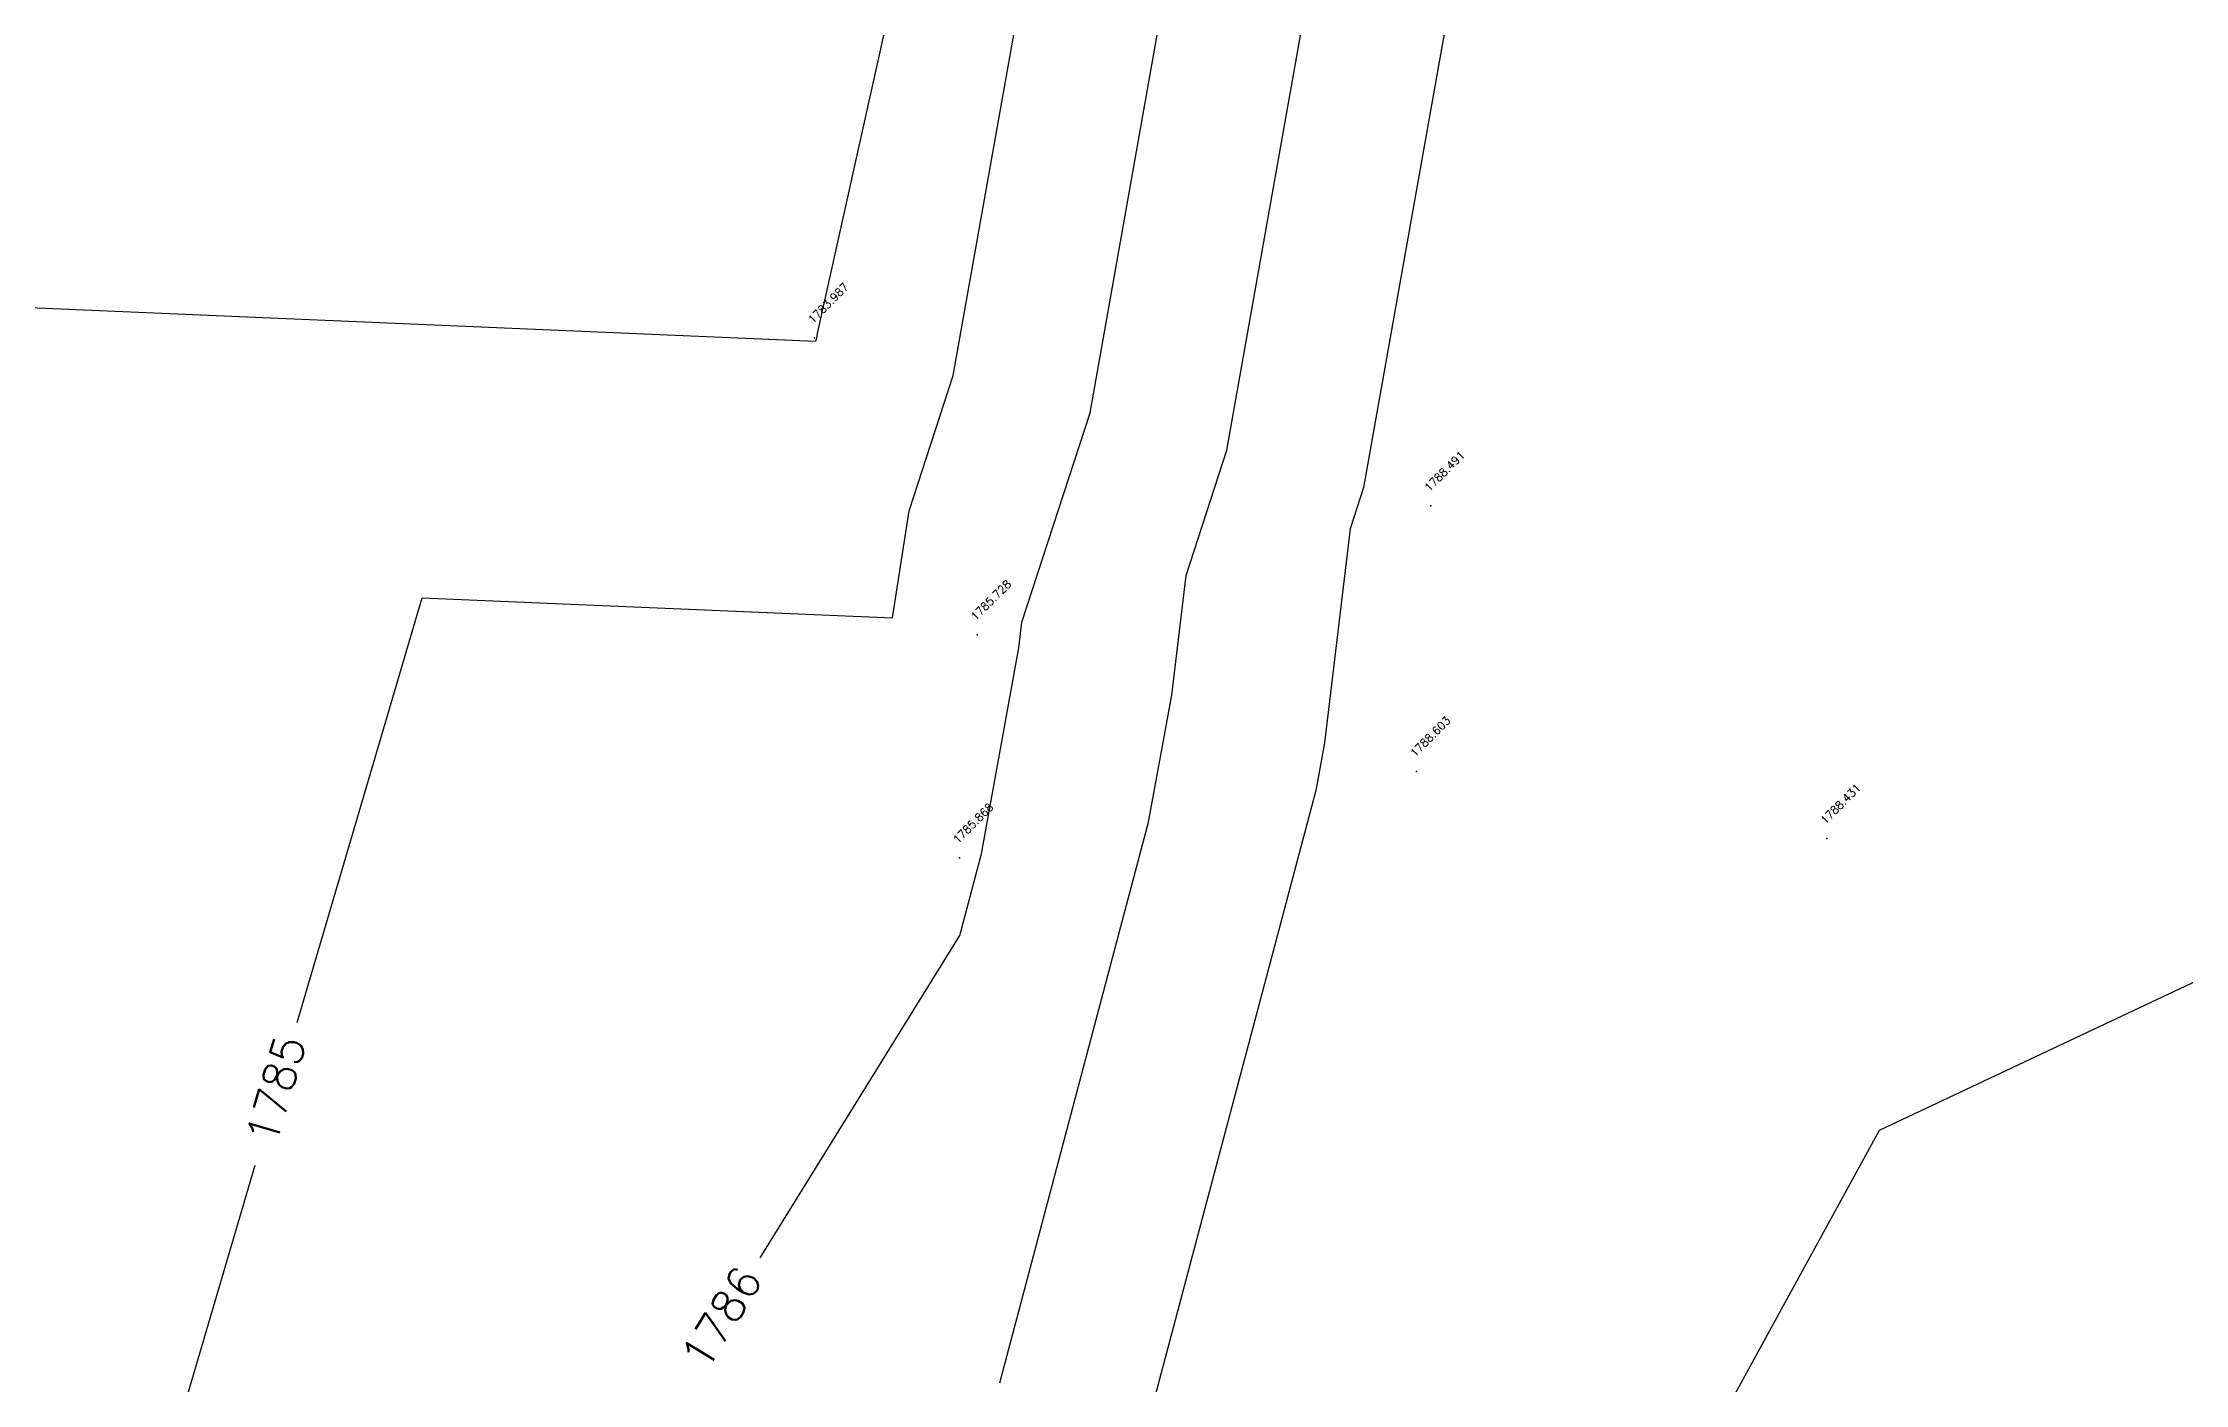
# Model space of a CAD drawing. Header units: inches. Extents: x 9956484 to 9957113, y 272553 to 273016.
# Drawn here: x 9956726 to 9956792.9, y 272757.5 to 272799.4 of the extents above; entities that cross this region are included whole.
import ezdxf
from ezdxf.enums import TextEntityAlignment as Align

# ---------------------------------------------------------------- set-up
doc = ezdxf.new("R2010")
doc.units = ezdxf.units.IN
doc.header["$MEASUREMENT"] = 0
doc.layers.add('Cont_Annotation', color=7, linetype='Continuous', lineweight=15)
for name, color, linetype in [('Contour', 4, 'Continuous'), ('Index_Contour', 8, 'Continuous'), ('Points', 7, 'Continuous'), ('Points-ELV', 6, 'Continuous'), ('Points-NUM', 4, 'Continuous'), ('Points-TXT', 3, 'Continuous')]:
    doc.layers.add(name, color=color, linetype=linetype)
doc.styles.add('Cont_Anno', font='')
doc.styles.add('romans', font='romans.shx')
doc.styles.get('Cont_Anno').set_extended_font_data('romans', bold=True)

# ---------------------------------------------------------------- blocks, each defined once
blk = doc.blocks.new('POINTS')
at = {"layer": 'Points'}
blk.add_line((0, 0), (0, 0), dxfattribs=at)
blk.add_point((0, 0), dxfattribs=at)
at = {"layer": 'Points-ELV', "style": 'romans'}
blk.add_attdef('ELEV', text='', height=1, rotation=45, dxfattribs=at).set_placement((0, 0), align=Align.BOTTOM_LEFT)
at = {"layer": 'Points-NUM', "style": 'romans'}
blk.add_attdef('PTNUM', text='', height=1, dxfattribs=at).set_placement((0, 0), align=Align.BOTTOM_RIGHT)
at = {"layer": 'Points-TXT', "style": 'romans'}
blk.add_attdef('DESC', text='', height=1, dxfattribs=at).set_placement((0, 0), align=Align.BOTTOM_RIGHT)

msp = doc.modelspace()

# ---------------------------------------------------------------- linework, layer by layer
at = {"layer": 'Contour'}
for points, elevation in [([(9956913.219, 272934.893), (9956895.659, 272942.065), (9956892.523, 272941.678), (9956832.254, 272946.086), (9956828.845, 272943.93), (9956827.549, 272942.08), (9956800.428, 272921.636), (9956799.759, 272920.056), (9956801.475, 272911.443), (9956812.315, 272909.241), (9956805.23, 272899.379), (9956813.751, 272883.142), (9956807.06, 272863.444), (9956806.32, 272857.905), (9956803.054, 272835.96), (9956791.7, 272835.306), (9956790.971, 272834.739), (9956782.529, 272819.064), (9956770.865, 272805.871), (9956767.243, 272785.479), (9956766.824, 272784.191), (9956766.02, 272777.509), (9956765.749, 272776.018), (9956760.242, 272755.274)], 1788), ([(9956816.178, 272871.719), (9956814.721, 272863.705), (9956816.06, 272857.644), (9956817.207, 272840.461), (9956817.639, 272825.767), (9956810.783, 272820.728), (9956803.664, 272805.139), (9956803.635, 272804.362), (9956800.114, 272774.235), (9956800.233, 272773.587), (9956799.615, 272773.172), (9956799.246, 272772.883), (9956783.348, 272765.392), (9956773.972, 272748.284)], 1789), ([(9956748.389, 272761.415), (9956754.623, 272771.485), (9956755.302, 272774.04), (9956756.47, 272780.475), (9956756.566, 272781.275), (9956758.694, 272787.811), (9956762.743, 272810.607), (9956767.483, 272831.923), (9956767.756, 272838.292), (9956774.988, 272841.645), (9956777.428, 272841.83), (9956790.611, 272848.383), (9956794.152, 272850.583), (9956796.793, 272870.357)], 1786), ([(9956779.472, 272867.106), (9956764.519, 272843.267), (9956761.219, 272841.737), (9956761.125, 272839.543), (9956750.171, 272790.289), (9956750.145, 272790.142), (9956750.12, 272790.045), (9956718.494, 272791.4), (9956714.731, 272778.618)], 1784), ([(9956755.875, 272757.513), (9956760.525, 272775.029), (9956761.245, 272778.992), (9956761.695, 272782.733), (9956762.969, 272786.645), (9956769.029, 272820.765), (9956770.663, 272828.113), (9956771.025, 272836.57), (9956773.648, 272837.786), (9956784.139, 272838.584), (9956792.649, 272842.814), (9956798.594, 272843.156), (9956800.162, 272853.689), (9956801.926, 272866.901)], 1787)]:
    msp.add_lwpolyline(points, dxfattribs=dict(at, elevation=elevation))
at = {"layer": 'Index_Contour', "elevation": 1785}
for points in [[(9956733.925, 272768.775), (9956737.829, 272782.037), (9956752.525, 272781.407), (9956753.046, 272784.758), (9956754.419, 272788.976), (9956756.457, 272800.448), (9956764.304, 272835.733), (9956764.487, 272840.015), (9956770.927, 272843), (9956777.069, 272852.791), (9956789.918, 272860.774), (9956791.659, 272873.813)], [(9956727.066, 272745.476), (9956732.613, 272764.318)]]:
    msp.add_lwpolyline(points, dxfattribs=at)

# ---------------------------------------------------------------- block references
at = {"layer": 'Points', "linetype": 'Continuous'}
ref = msp.add_blockref('POINTS', (9956750.089, 272790.157, 1783.987), dxfattribs=at)
ref.add_attrib('ELEV', '1783.987', dxfattribs={"layer": 'Points-ELV', "height": 0.25, "rotation": 45, "style": 'romans'}).set_placement((9956750.089, 272790.532, 1783.987), align=Align.BOTTOM_LEFT)
ref = msp.add_blockref('POINTS', (9956769.342, 272784.907, 1788.491), dxfattribs=at)
ref.add_attrib('ELEV', '1788.491', dxfattribs={"layer": 'Points-ELV', "height": 0.25, "rotation": 45, "style": 'romans'}).set_placement((9956769.342, 272785.282, 1788.491), align=Align.BOTTOM_LEFT)
ref = msp.add_blockref('POINTS', (9956755.171, 272780.878, 1785.728), dxfattribs=at)
ref.add_attrib('ELEV', '1785.728', dxfattribs={"layer": 'Points-ELV', "height": 0.25, "rotation": 45, "style": 'romans'}).set_placement((9956755.171, 272781.253, 1785.728), align=Align.BOTTOM_LEFT)
ref = msp.add_blockref('POINTS', (9956768.899, 272776.615, 1788.603), dxfattribs=at)
ref.add_attrib('ELEV', '1788.603', dxfattribs={"layer": 'Points-ELV', "height": 0.25, "rotation": 45, "style": 'romans'}).set_placement((9956768.899, 272776.99, 1788.603), align=Align.BOTTOM_LEFT)
ref = msp.add_blockref('POINTS', (9956781.719, 272774.515, 1788.431), dxfattribs=at)
ref.add_attrib('ELEV', '1788.431', dxfattribs={"layer": 'Points-ELV', "height": 0.25, "rotation": 45, "style": 'romans'}).set_placement((9956781.719, 272774.89, 1788.431), align=Align.BOTTOM_LEFT)
ref = msp.add_blockref('POINTS', (9956754.612, 272773.909, 1785.868), dxfattribs=at)
ref.add_attrib('ELEV', '1785.868', dxfattribs={"layer": 'Points-ELV', "height": 0.25, "rotation": 45, "style": 'romans'}).set_placement((9956754.612, 272774.284, 1785.868), align=Align.BOTTOM_LEFT)

# ---------------------------------------------------------------- texts
at = {"layer": 'Cont_Annotation', "style": 'Cont_Anno'}
for s, rotation, p in [('1785', 73.59592, (9956733.249, 272764.885, 1785)), ('1786', 58.2384, (9956746.697, 272757.828, 1786))]:
    msp.add_text(s, height=1, rotation=rotation, dxfattribs=at).set_placement(p)

doc.saveas('drawing.dxf')
